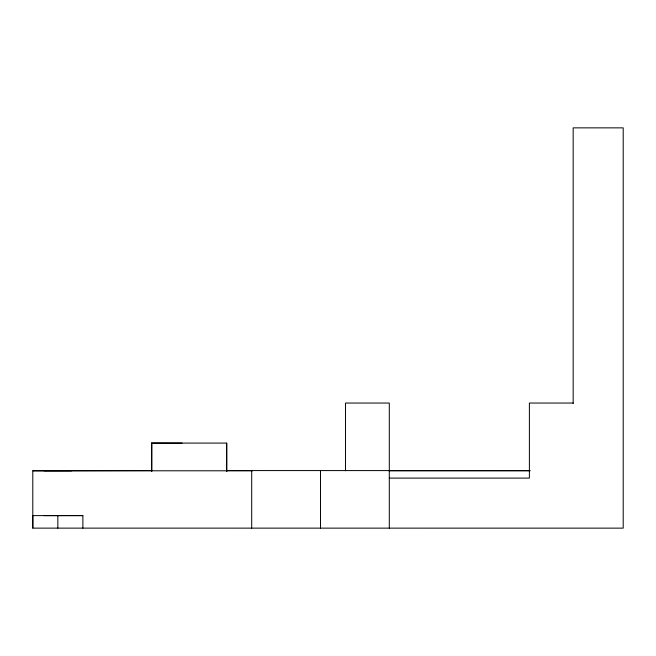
<?xml version="1.0" encoding="UTF-8"?>
<svg xmlns="http://www.w3.org/2000/svg" width="656" height="656" viewBox="0 0 656 656"><rect width="100%" height="100%" fill="white"/><g stroke="black" fill="none" stroke-linecap="round" stroke-linejoin="round"><path stroke-width="0.98" d="M151.7 470.573L32.8 470.795L32.8 528.129L623.2 528.137L623.2 127.863L573.164 127.863L573.164 403.563M151.651 471.574L151.667 443.079L182.089 443.128M226.705 443.202L226.697 471.639L226.681 443.079L151.634 443.079L151.634 471.574M151.643 470.934L151.667 443.079M573.164 403.046L529.384 403.046L529.384 478.101L389.295 478.101M226.607 470.573L529.728 470.606M44.059 470.795L71.578 470.787M32.8 470.795L252.503 470.795M388.91 470.795L530.171 470.795M44.083 515.624L82.877 515.608L82.886 528.121M82.877 515.616L32.8 515.624L32.8 528.129M57.843 515.616L57.843 528.129M389.295 528.137L389.295 403.046L345.515 403.046L345.515 470.795M320.497 470.573L320.497 528.137M251.699 470.573L251.699 528.137"/></g></svg>
